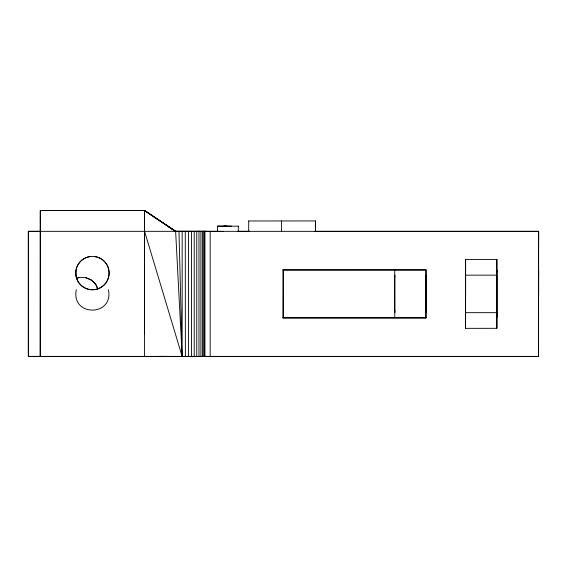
<?xml version="1.0" encoding="UTF-8"?>
<svg xmlns="http://www.w3.org/2000/svg" width="567" height="567" viewBox="0 0 567 567"><rect width="100%" height="100%" fill="white"/><g stroke="black" fill="none" stroke-linecap="round" stroke-linejoin="round"><path stroke-width="0.85" d="M538.65 239.65L538.643 231.315L538.537 356.501L28.35 356.459L28.35 231.308L40.689 231.308M144.557 356.501L144.486 210.57L175.635 231.421L177.443 231.421M144.472 333.85L144.592 210.584L175.635 231.421L182.17 356.508L144.592 231.428M168.534 356.452L158.696 356.395L177.28 356.459M182.17 231.421L182.17 356.508L178.974 231.357M185.381 356.508L185.281 231.421M188.499 356.508L188.499 231.421M191.462 356.508L191.462 231.421M194.226 356.508L194.226 231.421M196.749 356.501L196.749 231.421M198.989 356.501L198.989 231.414M200.916 356.501L200.916 231.414L204.978 231.35L204.425 231.407M203.695 356.501L203.702 231.414M210.18 356.494L210.18 231.407M248.7 231.393L248.736 220.939M281.558 231.379L281.558 220.96M283.153 317.924L283.202 269.927L283.153 317.924L425.959 317.924L426.015 269.927L282.784 269.935M315.401 231.393L315.436 220.946L248.7 220.967M315.443 231.364L315.443 220.939M425.959 317.924L426.015 269.927M465.571 328.35L465.606 259.523L465.571 328.35L496.876 328.321L496.89 275.151L465.613 275.151M496.876 328.321L496.876 259.523L496.869 317.357L496.876 314.217M394.774 310.128L394.767 312.644L394.767 275.115L394.76 277.639M425.98 277.681L425.987 275.165L425.987 312.693L425.994 310.17M465.599 310.17L465.599 312.693L465.585 293.94M465.592 277.681L465.599 275.165L465.606 293.919M496.862 273.641L496.869 270.494L496.876 271.295M538.558 273.641L538.615 270.452L538.551 310.503M538.607 273.599L538.615 271.253L538.629 293.869M76.318 289.659C70.634 316.896 114.109 316.896 108.417 289.659M76.283 278.581L79.281 277.398L77.077 278.234M79.21 277.483L85.461 277.582C91.025 279.106 96.631 283.089 97.744 289.071M91.216 280.006L95.688 284.365L97.687 289.142M394.738 269.935L394.795 317.832M144.557 210.506L175.713 231.343L144.592 210.492L40.335 210.506L40.243 356.508L40.257 210.555L144.557 210.563M223.618 231.393L217.445 231.379L217.445 226.169L231.435 226.155M198.925 231.308L200.038 231.364L197.472 231.364M204.623 356.395L202.49 356.501L202.49 231.414L206.239 231.357L174.686 231.301M204.807 356.395L206.282 356.402L204.503 356.452M225.872 226.162L223.724 226.169L227.487 226.169M203.751 231.357L204.567 231.357M197.472 356.452L201.079 356.445M238.268 226.183L217.445 226.169M174.856 231.293L217.778 231.315M238.112 231.315L249.6 231.315M315.011 231.315L538.643 231.315M465.571 259.551L496.876 259.523M283.153 269.977L425.959 269.977M465.613 312.672L496.89 312.672M282.777 317.881L426.015 317.881M28.35 356.381L538.643 356.402M194.46 356.388L206.232 356.452M158.654 356.452L168.498 356.459M190.299 356.395L191.178 356.402M85.454 277.596L91.223 279.992M167.123 225.709L175.366 231.421M75.858 271.09L75.914 275.442M538.607 310.461L538.558 314.231M538.586 348.117L538.593 356.452L538.593 231.364L28.35 231.329L28.35 356.459M238.31 226.148L238.282 231.386M94.427 256.468A16.677 16.677 0 0 1 106.596 281.898A16.677 16.677 0 0 1 78.409 282.005A16.677 16.677 0 0 1 90.373 256.49M204.517 231.407L204.51 356.494L204.928 356.494L204.928 231.407L204.517 231.407M538.622 314.168L538.565 316.556L538.607 314.182M538.622 316.514L538.565 317.364L538.615 316.521M82.151 286.292A16.677 16.677 0 0 0 108.892 275.378A16.677 16.677 0 0 0 86.064 257.673A16.677 16.677 0 0 0 82.151 286.292"/></g></svg>
